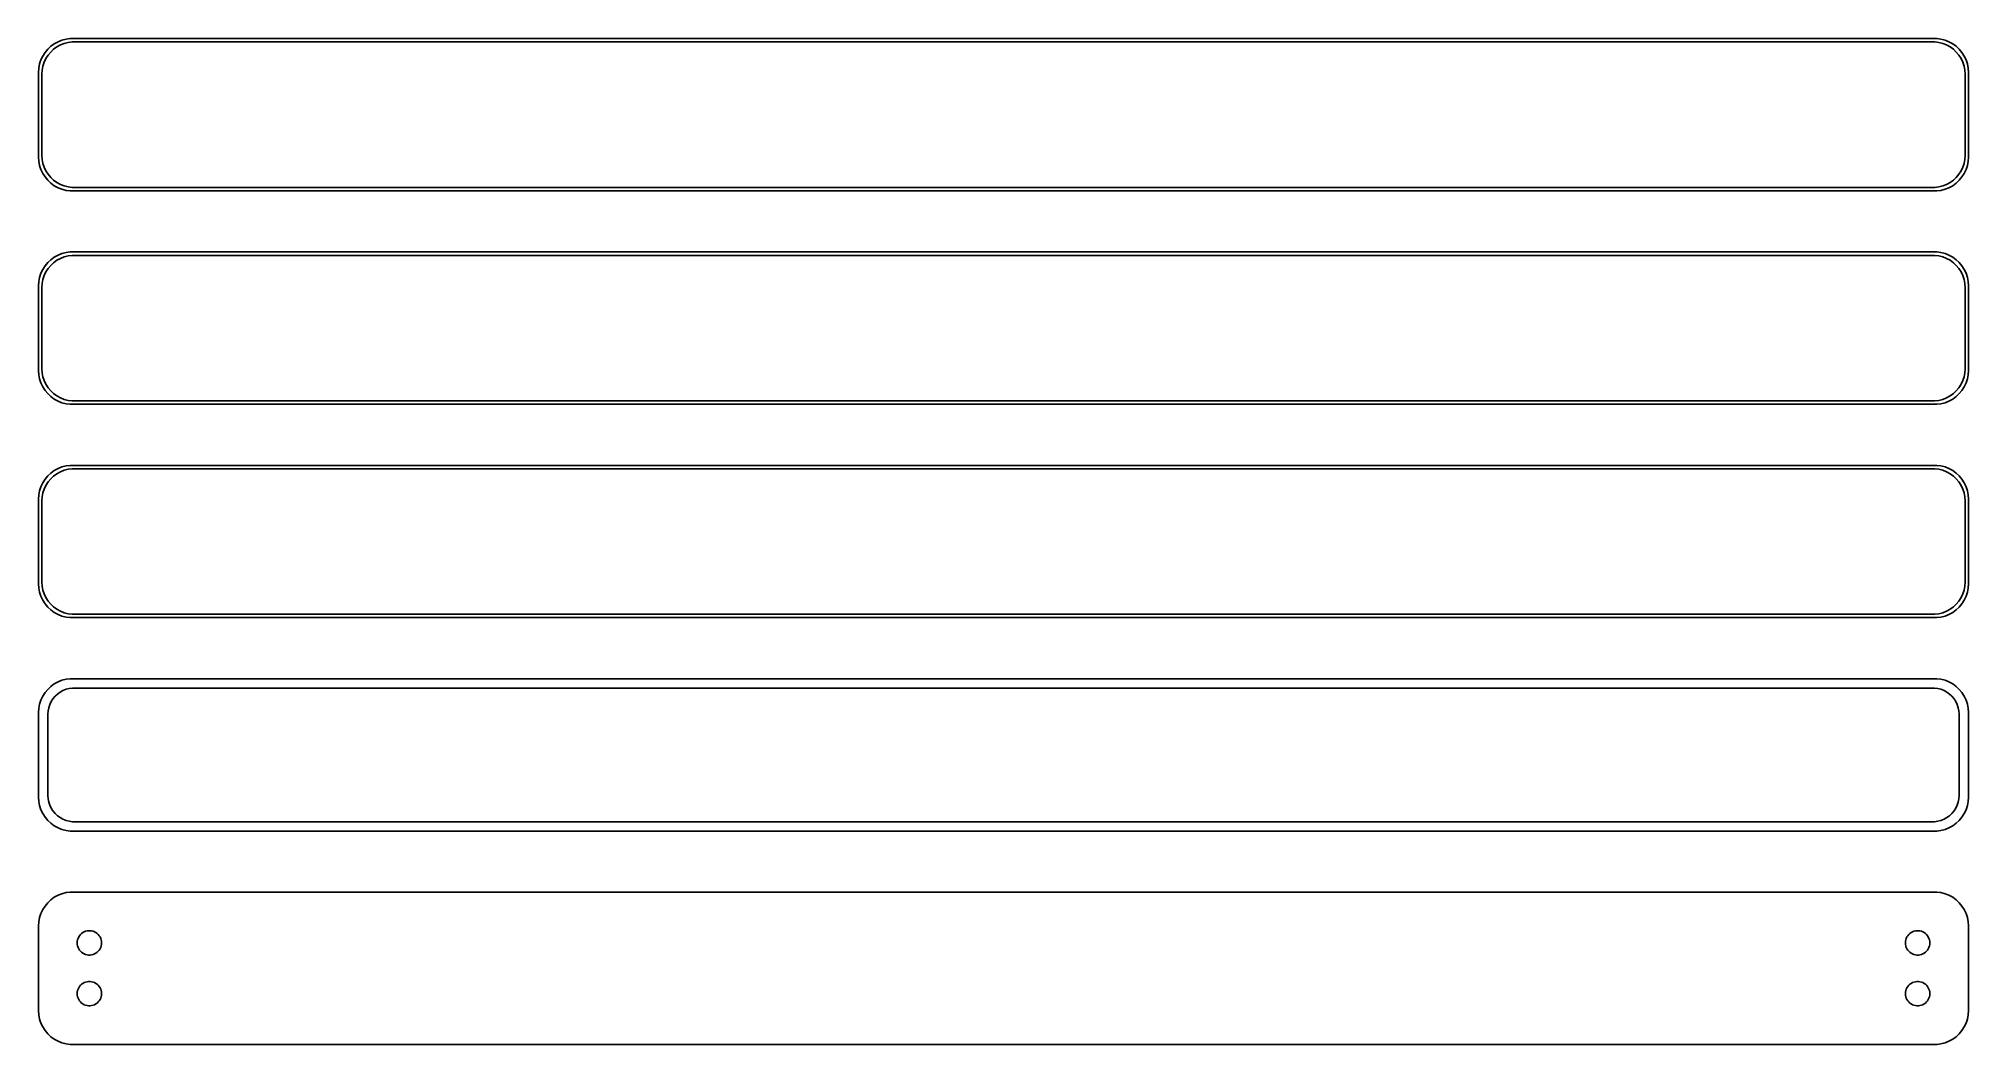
# Model space of a CAD drawing. Header units: metres. Extents: x -142 to 142, y 115 to 263.
import ezdxf

# ---------------------------------------------------------------- set-up
doc = ezdxf.new("R2010")
doc.units = ezdxf.units.M

msp = doc.modelspace()

# ---------------------------------------------------------------- linework, layer by layer
for p, q in [((-140.179, 262.472), (-140.687, 262.103)), ((-139.629, 262.774), (-140.179, 262.472)), ((-139.795, 262.011), (-139.272, 262.298)), ((-139.045, 263.005), (-139.629, 262.774)), ((-139.272, 262.298), (-138.718, 262.518)), ((-138.437, 263.161), (-139.045, 263.005)), ((-138.718, 262.518), (-138.14, 262.666)), ((-137.814, 263.24), (-138.437, 263.161)), ((-138.14, 262.666), (-137.548, 262.741)), ((137.814, 263.24), (-137.814, 263.24)), ((-137.548, 262.741), (137.548, 262.741)), ((137.548, 262.741), (138.14, 262.666)), ((138.437, 263.161), (137.814, 263.24)), ((138.14, 262.666), (138.718, 262.518)), ((139.045, 263.005), (138.437, 263.161)), ((138.718, 262.518), (139.272, 262.298)), ((139.629, 262.774), (139.045, 263.005)), ((139.272, 262.298), (139.795, 262.011)), ((140.179, 262.472), (139.629, 262.774)), ((140.687, 262.103), (140.179, 262.472)), ((-142.343, 259.493), (-142.461, 258.877)), ((-142.149, 260.091), (-142.343, 259.493)), ((-141.882, 260.659), (-142.149, 260.091)), ((-141.545, 261.189), (-141.882, 260.659)), ((-141.851, 259.181), (-141.666, 259.749)), ((-141.666, 259.749), (-141.412, 260.288)), ((-141.145, 261.673), (-141.545, 261.189)), ((-141.412, 260.288), (-141.093, 260.792)), ((-140.687, 262.103), (-141.145, 261.673)), ((-141.093, 260.792), (-140.713, 261.252)), ((-140.713, 261.252), (-140.278, 261.66)), ((-140.278, 261.66), (-139.795, 262.011)), ((139.795, 262.011), (140.278, 261.66)), ((140.278, 261.66), (140.713, 261.252)), ((141.145, 261.673), (140.687, 262.103)), ((140.713, 261.252), (141.093, 260.792)), ((141.093, 260.792), (141.412, 260.288)), ((141.545, 261.189), (141.145, 261.673)), ((141.412, 260.288), (141.666, 259.749)), ((141.882, 260.659), (141.545, 261.189)), ((141.666, 259.749), (141.851, 259.181)), ((142.149, 260.091), (141.882, 260.659)), ((142.343, 259.493), (142.149, 260.091)), ((142.461, 258.877), (142.343, 259.493)), ((-142.461, 258.877), (-142.5, 258.25)), ((-142.5, 258.25), (-142.5, 245.75)), ((-142, 258), (-141.963, 258.595)), ((-142, 246), (-142, 258)), ((-141.963, 258.595), (-141.851, 259.181)), ((141.851, 259.181), (141.963, 258.595)), ((141.963, 258.595), (142, 258)), ((142, 258), (142, 246)), ((142.5, 258.25), (142.461, 258.877)), ((142.5, 245.75), (142.5, 258.25)), ((-142.5, 245.75), (-142.461, 245.123)), ((-142.461, 245.123), (-142.343, 244.507)), ((-141.963, 245.405), (-142, 246)), ((-141.851, 244.819), (-141.963, 245.405)), ((141.963, 245.405), (141.851, 244.819)), ((142, 246), (141.963, 245.405)), ((142.343, 244.507), (142.461, 245.123)), ((142.461, 245.123), (142.5, 245.75)), ((-142.343, 244.507), (-142.149, 243.909)), ((-142.149, 243.909), (-141.882, 243.341)), ((-141.882, 243.341), (-141.545, 242.811)), ((-141.666, 244.251), (-141.851, 244.819)), ((-141.412, 243.712), (-141.666, 244.251)), ((-141.545, 242.811), (-141.145, 242.327)), ((-141.093, 243.208), (-141.412, 243.712)), ((-141.145, 242.327), (-140.687, 241.897)), ((-140.713, 242.748), (-141.093, 243.208)), ((-140.278, 242.34), (-140.713, 242.748)), ((-139.795, 241.989), (-140.278, 242.34)), ((140.278, 242.34), (139.795, 241.989)), ((140.713, 242.748), (140.278, 242.34)), ((140.687, 241.897), (141.145, 242.327)), ((141.093, 243.208), (140.713, 242.748)), ((141.412, 243.712), (141.093, 243.208)), ((141.145, 242.327), (141.545, 242.811)), ((141.666, 244.251), (141.412, 243.712)), ((141.545, 242.811), (141.882, 243.341)), ((141.851, 244.819), (141.666, 244.251)), ((141.882, 243.341), (142.149, 243.909)), ((142.149, 243.909), (142.343, 244.507)), ((-140.687, 241.897), (-140.179, 241.528)), ((-140.179, 241.528), (-139.629, 241.226)), ((-139.272, 241.702), (-139.795, 241.989)), ((-139.629, 241.226), (-139.045, 240.995)), ((-138.718, 241.482), (-139.272, 241.702)), ((-139.045, 240.995), (-138.437, 240.839)), ((-138.14, 241.334), (-138.718, 241.482)), ((-138.437, 240.839), (-137.814, 240.76)), ((-137.548, 241.259), (-138.14, 241.334)), ((-137.814, 240.76), (137.814, 240.76)), ((137.548, 241.259), (-137.548, 241.259)), ((138.14, 241.334), (137.548, 241.259)), ((137.814, 240.76), (138.437, 240.839)), ((138.718, 241.482), (138.14, 241.334)), ((138.437, 240.839), (139.045, 240.995)), ((139.272, 241.702), (138.718, 241.482)), ((139.045, 240.995), (139.629, 241.226)), ((139.795, 241.989), (139.272, 241.702)), ((139.629, 241.226), (140.179, 241.528)), ((140.179, 241.528), (140.687, 241.897)), ((-140.179, 230.972), (-140.687, 230.603)), ((-139.629, 231.274), (-140.179, 230.972)), ((-139.045, 231.505), (-139.629, 231.274)), ((-139.272, 230.798), (-138.718, 231.018)), ((-138.437, 231.661), (-139.045, 231.505)), ((-138.718, 231.018), (-138.14, 231.166)), ((-137.814, 231.74), (-138.437, 231.661)), ((-138.14, 231.166), (-137.548, 231.241)), ((137.814, 231.74), (-137.814, 231.74)), ((-137.548, 231.241), (137.548, 231.241)), ((137.548, 231.241), (138.14, 231.166)), ((138.437, 231.661), (137.814, 231.74)), ((138.14, 231.166), (138.718, 231.018)), ((139.045, 231.505), (138.437, 231.661)), ((138.718, 231.018), (139.272, 230.798)), ((139.629, 231.274), (139.045, 231.505)), ((140.179, 230.972), (139.629, 231.274)), ((140.687, 230.603), (140.179, 230.972)), ((-142.149, 228.591), (-142.343, 227.993)), ((-141.882, 229.159), (-142.149, 228.591)), ((-141.545, 229.689), (-141.882, 229.159)), ((-141.851, 227.681), (-141.666, 228.249)), ((-141.666, 228.249), (-141.412, 228.788)), ((-141.145, 230.173), (-141.545, 229.689)), ((-141.412, 228.788), (-141.093, 229.292)), ((-140.687, 230.603), (-141.145, 230.173)), ((-141.093, 229.292), (-140.713, 229.752)), ((-140.713, 229.752), (-140.278, 230.16)), ((-140.278, 230.16), (-139.795, 230.511)), ((-139.795, 230.511), (-139.272, 230.798)), ((139.272, 230.798), (139.795, 230.511)), ((139.795, 230.511), (140.278, 230.16)), ((140.278, 230.16), (140.713, 229.752)), ((141.145, 230.173), (140.687, 230.603)), ((140.713, 229.752), (141.093, 229.292)), ((141.093, 229.292), (141.412, 228.788)), ((141.545, 229.689), (141.145, 230.173)), ((141.412, 228.788), (141.666, 228.249)), ((141.882, 229.159), (141.545, 229.689)), ((141.666, 228.249), (141.851, 227.681)), ((142.149, 228.591), (141.882, 229.159)), ((142.343, 227.993), (142.149, 228.591)), ((-142.461, 227.377), (-142.5, 226.75)), ((-142.5, 226.75), (-142.5, 214.25)), ((-142.343, 227.993), (-142.461, 227.377)), ((-142, 226.5), (-141.963, 227.095)), ((-142, 214.5), (-142, 226.5)), ((-141.963, 227.095), (-141.851, 227.681)), ((141.851, 227.681), (141.963, 227.095)), ((141.963, 227.095), (142, 226.5)), ((142, 226.5), (142, 214.5)), ((142.461, 227.377), (142.343, 227.993)), ((142.5, 226.75), (142.461, 227.377)), ((142.5, 214.25), (142.5, 226.75)), ((-142.5, 214.25), (-142.461, 213.623)), ((-141.963, 213.905), (-142, 214.5)), ((-141.851, 213.319), (-141.963, 213.905)), ((141.963, 213.905), (141.851, 213.319)), ((142, 214.5), (141.963, 213.905)), ((142.461, 213.623), (142.5, 214.25)), ((-142.461, 213.623), (-142.343, 213.007)), ((-142.343, 213.007), (-142.149, 212.409)), ((-142.149, 212.409), (-141.882, 211.841)), ((-141.882, 211.841), (-141.545, 211.311)), ((-141.666, 212.751), (-141.851, 213.319)), ((-141.412, 212.212), (-141.666, 212.751)), ((-141.545, 211.311), (-141.145, 210.827)), ((-141.093, 211.708), (-141.412, 212.212)), ((-140.713, 211.248), (-141.093, 211.708)), ((-140.278, 210.84), (-140.713, 211.248)), ((140.713, 211.248), (140.278, 210.84)), ((141.093, 211.708), (140.713, 211.248)), ((141.412, 212.212), (141.093, 211.708)), ((141.145, 210.827), (141.545, 211.311)), ((141.666, 212.751), (141.412, 212.212)), ((141.545, 211.311), (141.882, 211.841)), ((141.851, 213.319), (141.666, 212.751)), ((141.882, 211.841), (142.149, 212.409)), ((142.149, 212.409), (142.343, 213.007)), ((142.343, 213.007), (142.461, 213.623)), ((-141.145, 210.827), (-140.687, 210.397)), ((-140.687, 210.397), (-140.179, 210.028)), ((-139.795, 210.489), (-140.278, 210.84)), ((-140.179, 210.028), (-139.629, 209.726)), ((-139.272, 210.202), (-139.795, 210.489)), ((-139.629, 209.726), (-139.045, 209.495)), ((-138.718, 209.982), (-139.272, 210.202)), ((-139.045, 209.495), (-138.437, 209.339)), ((-138.14, 209.834), (-138.718, 209.982)), ((-138.437, 209.339), (-137.814, 209.26)), ((-137.548, 209.759), (-138.14, 209.834)), ((-137.814, 209.26), (137.814, 209.26)), ((137.548, 209.759), (-137.548, 209.759)), ((138.14, 209.834), (137.548, 209.759)), ((137.814, 209.26), (138.437, 209.339)), ((138.718, 209.982), (138.14, 209.834)), ((138.437, 209.339), (139.045, 209.495)), ((139.272, 210.202), (138.718, 209.982)), ((139.045, 209.495), (139.629, 209.726)), ((139.795, 210.489), (139.272, 210.202)), ((139.629, 209.726), (140.179, 210.028)), ((140.278, 210.84), (139.795, 210.489)), ((140.179, 210.028), (140.687, 210.397)), ((140.687, 210.397), (141.145, 210.827)), ((-139.629, 199.774), (-140.179, 199.472)), ((-139.045, 200.005), (-139.629, 199.774)), ((-139.272, 199.298), (-138.718, 199.518)), ((-138.437, 200.161), (-139.045, 200.005)), ((-138.718, 199.518), (-138.14, 199.666)), ((-137.814, 200.24), (-138.437, 200.161)), ((-138.14, 199.666), (-137.548, 199.741)), ((137.814, 200.24), (-137.814, 200.24)), ((-137.548, 199.741), (137.548, 199.741)), ((137.548, 199.741), (138.14, 199.666)), ((138.437, 200.161), (137.814, 200.24)), ((138.14, 199.666), (138.718, 199.518)), ((139.045, 200.005), (138.437, 200.161)), ((138.718, 199.518), (139.272, 199.298)), ((139.629, 199.774), (139.045, 200.005)), ((140.179, 199.472), (139.629, 199.774)), ((-142.149, 197.091), (-142.343, 196.493)), ((-141.882, 197.659), (-142.149, 197.091)), ((-141.545, 198.189), (-141.882, 197.659)), ((-141.851, 196.181), (-141.666, 196.749)), ((-141.666, 196.749), (-141.412, 197.288)), ((-141.145, 198.673), (-141.545, 198.189)), ((-141.412, 197.288), (-141.093, 197.792)), ((-140.687, 199.103), (-141.145, 198.673)), ((-141.093, 197.792), (-140.713, 198.252)), ((-140.713, 198.252), (-140.278, 198.66)), ((-140.179, 199.472), (-140.687, 199.103)), ((-140.278, 198.66), (-139.795, 199.011)), ((-139.795, 199.011), (-139.272, 199.298)), ((139.272, 199.298), (139.795, 199.011)), ((139.795, 199.011), (140.278, 198.66)), ((140.687, 199.103), (140.179, 199.472)), ((140.278, 198.66), (140.713, 198.252)), ((141.145, 198.673), (140.687, 199.103)), ((140.713, 198.252), (141.093, 197.792)), ((141.093, 197.792), (141.412, 197.288)), ((141.545, 198.189), (141.145, 198.673)), ((141.412, 197.288), (141.666, 196.749)), ((141.882, 197.659), (141.545, 198.189)), ((141.666, 196.749), (141.851, 196.181)), ((142.149, 197.091), (141.882, 197.659)), ((142.343, 196.493), (142.149, 197.091)), ((-142.461, 195.877), (-142.5, 195.25)), ((-142.5, 195.25), (-142.5, 182.75)), ((-142.343, 196.493), (-142.461, 195.877)), ((-142, 195), (-141.963, 195.595)), ((-142, 183), (-142, 195)), ((-141.963, 195.595), (-141.851, 196.181)), ((141.851, 196.181), (141.963, 195.595)), ((141.963, 195.595), (142, 195)), ((142, 195), (142, 183)), ((142.461, 195.877), (142.343, 196.493)), ((142.5, 195.25), (142.461, 195.877)), ((142.5, 182.75), (142.5, 195.25)), ((-142.5, 182.75), (-142.461, 182.123)), ((-141.963, 182.405), (-142, 183)), ((-141.851, 181.819), (-141.963, 182.405)), ((141.963, 182.405), (141.851, 181.819)), ((142, 183), (141.963, 182.405)), ((142.461, 182.123), (142.5, 182.75)), ((-142.461, 182.123), (-142.343, 181.507)), ((-142.343, 181.507), (-142.149, 180.909)), ((-142.149, 180.909), (-141.882, 180.341)), ((-141.882, 180.341), (-141.545, 179.811)), ((-141.666, 181.251), (-141.851, 181.819)), ((-141.412, 180.712), (-141.666, 181.251)), ((-141.545, 179.811), (-141.145, 179.327)), ((-141.093, 180.208), (-141.412, 180.712)), ((-140.713, 179.748), (-141.093, 180.208)), ((-140.278, 179.34), (-140.713, 179.748)), ((140.713, 179.748), (140.278, 179.34)), ((141.093, 180.208), (140.713, 179.748)), ((141.412, 180.712), (141.093, 180.208)), ((141.145, 179.327), (141.545, 179.811)), ((141.666, 181.251), (141.412, 180.712)), ((141.545, 179.811), (141.882, 180.341)), ((141.851, 181.819), (141.666, 181.251)), ((141.882, 180.341), (142.149, 180.909)), ((142.149, 180.909), (142.343, 181.507)), ((142.343, 181.507), (142.461, 182.123)), ((-141.145, 179.327), (-140.687, 178.897)), ((-140.687, 178.897), (-140.179, 178.528)), ((-139.795, 178.989), (-140.278, 179.34)), ((-140.179, 178.528), (-139.629, 178.226)), ((-139.272, 178.702), (-139.795, 178.989)), ((-139.629, 178.226), (-139.045, 177.995)), ((-138.718, 178.482), (-139.272, 178.702)), ((-139.045, 177.995), (-138.437, 177.839)), ((-138.14, 178.334), (-138.718, 178.482)), ((-138.437, 177.839), (-137.814, 177.76)), ((-137.548, 178.259), (-138.14, 178.334)), ((-137.814, 177.76), (137.814, 177.76)), ((137.548, 178.259), (-137.548, 178.259)), ((138.14, 178.334), (137.548, 178.259)), ((137.814, 177.76), (138.437, 177.839)), ((138.718, 178.482), (138.14, 178.334)), ((138.437, 177.839), (139.045, 177.995)), ((139.272, 178.702), (138.718, 178.482)), ((139.045, 177.995), (139.629, 178.226)), ((139.795, 178.989), (139.272, 178.702)), ((139.629, 178.226), (140.179, 178.528)), ((140.278, 179.34), (139.795, 178.989)), ((140.179, 178.528), (140.687, 178.897)), ((140.687, 178.897), (141.145, 179.327)), ((-139.629, 168.274), (-140.179, 167.972)), ((-139.045, 168.505), (-139.629, 168.274)), ((-138.437, 168.661), (-139.045, 168.505)), ((-137.814, 168.74), (-138.437, 168.661)), ((137.814, 168.74), (-137.814, 168.74)), ((138.437, 168.661), (137.814, 168.74)), ((139.045, 168.505), (138.437, 168.661)), ((139.629, 168.274), (139.045, 168.505)), ((140.179, 167.972), (139.629, 168.274)), ((-142.149, 165.591), (-142.343, 164.993)), ((-141.882, 166.159), (-142.149, 165.591)), ((-141.545, 166.689), (-141.882, 166.159)), ((-141.145, 167.173), (-141.545, 166.689)), ((-140.687, 167.603), (-141.145, 167.173)), ((-140.848, 164.924), (-140.641, 165.364)), ((-140.179, 167.972), (-140.687, 167.603)), ((-140.641, 165.364), (-140.38, 165.774)), ((-140.38, 165.774), (-140.071, 166.149)), ((-140.071, 166.149), (-139.716, 166.481)), ((-139.716, 166.481), (-139.323, 166.767)), ((-139.323, 166.767), (-138.898, 167.001)), ((-138.898, 167.001), (-138.446, 167.18)), ((-138.446, 167.18), (-137.975, 167.301)), ((-137.975, 167.301), (-137.493, 167.362)), ((-137.493, 167.362), (137.493, 167.362)), ((137.493, 167.362), (137.975, 167.301)), ((137.975, 167.301), (138.446, 167.18)), ((138.446, 167.18), (138.898, 167.001)), ((138.898, 167.001), (139.323, 166.767)), ((139.323, 166.767), (139.716, 166.481)), ((139.716, 166.481), (140.071, 166.149)), ((140.071, 166.149), (140.38, 165.774)), ((140.687, 167.603), (140.179, 167.972)), ((140.38, 165.774), (140.641, 165.364)), ((140.641, 165.364), (140.848, 164.924)), ((141.145, 167.173), (140.687, 167.603)), ((141.545, 166.689), (141.145, 167.173)), ((141.882, 166.159), (141.545, 166.689)), ((142.149, 165.591), (141.882, 166.159)), ((142.343, 164.993), (142.149, 165.591)), ((-142.461, 164.377), (-142.5, 163.75)), ((-142.5, 163.75), (-142.5, 151.25)), ((-142.343, 164.993), (-142.461, 164.377)), ((-141.119, 163.5), (-141.089, 163.985)), ((-141.119, 151.5), (-141.119, 163.5)), ((-141.089, 163.985), (-140.998, 164.462)), ((-140.998, 164.462), (-140.848, 164.924)), ((140.848, 164.924), (140.998, 164.462)), ((140.998, 164.462), (141.089, 163.985)), ((141.089, 163.985), (141.119, 163.5)), ((141.119, 163.5), (141.119, 151.5)), ((142.461, 164.377), (142.343, 164.993)), ((142.5, 163.75), (142.461, 164.377)), ((142.5, 151.25), (142.5, 163.75)), ((-142.5, 151.25), (-142.461, 150.623)), ((-141.089, 151.015), (-141.119, 151.5)), ((141.119, 151.5), (141.089, 151.015)), ((142.461, 150.623), (142.5, 151.25)), ((-142.461, 150.623), (-142.343, 150.007)), ((-142.343, 150.007), (-142.149, 149.409)), ((-142.149, 149.409), (-141.882, 148.841)), ((-141.882, 148.841), (-141.545, 148.311)), ((-141.545, 148.311), (-141.145, 147.827)), ((-140.998, 150.538), (-141.089, 151.015)), ((-140.848, 150.076), (-140.998, 150.538)), ((-140.641, 149.636), (-140.848, 150.076)), ((-140.38, 149.226), (-140.641, 149.636)), ((-140.071, 148.851), (-140.38, 149.226)), ((-139.716, 148.519), (-140.071, 148.851)), ((-139.323, 148.233), (-139.716, 148.519)), ((-138.898, 147.999), (-139.323, 148.233)), ((139.323, 148.233), (138.898, 147.999)), ((139.716, 148.519), (139.323, 148.233)), ((140.071, 148.851), (139.716, 148.519)), ((140.38, 149.226), (140.071, 148.851)), ((140.641, 149.636), (140.38, 149.226)), ((140.848, 150.076), (140.641, 149.636)), ((140.998, 150.538), (140.848, 150.076)), ((141.089, 151.015), (140.998, 150.538)), ((141.145, 147.827), (141.545, 148.311)), ((141.545, 148.311), (141.882, 148.841)), ((141.882, 148.841), (142.149, 149.409)), ((142.149, 149.409), (142.343, 150.007)), ((142.343, 150.007), (142.461, 150.623)), ((-141.145, 147.827), (-140.687, 147.397)), ((-140.687, 147.397), (-140.179, 147.028)), ((-140.179, 147.028), (-139.629, 146.726)), ((-139.629, 146.726), (-139.045, 146.495)), ((-139.045, 146.495), (-138.437, 146.339)), ((-138.446, 147.82), (-138.898, 147.999)), ((-137.975, 147.699), (-138.446, 147.82)), ((-138.437, 146.339), (-137.814, 146.26)), ((-137.493, 147.638), (-137.975, 147.699)), ((-137.814, 146.26), (137.814, 146.26)), ((137.493, 147.638), (-137.493, 147.638)), ((137.975, 147.699), (137.493, 147.638)), ((137.814, 146.26), (138.437, 146.339)), ((138.446, 147.82), (137.975, 147.699)), ((138.437, 146.339), (139.045, 146.495)), ((138.898, 147.999), (138.446, 147.82)), ((139.045, 146.495), (139.629, 146.726)), ((139.629, 146.726), (140.179, 147.028)), ((140.179, 147.028), (140.687, 147.397)), ((140.687, 147.397), (141.145, 147.827)), ((-139.045, 137.005), (-139.629, 136.774)), ((-138.437, 137.161), (-139.045, 137.005)), ((-137.814, 137.24), (-138.437, 137.161)), ((137.814, 137.24), (-137.814, 137.24)), ((138.437, 137.161), (137.814, 137.24)), ((139.045, 137.005), (138.437, 137.161)), ((139.629, 136.774), (139.045, 137.005)), ((-142.149, 134.091), (-142.343, 133.493)), ((-141.882, 134.659), (-142.149, 134.091)), ((-141.545, 135.189), (-141.882, 134.659)), ((-141.145, 135.673), (-141.545, 135.189)), ((-140.687, 136.103), (-141.145, 135.673)), ((-140.179, 136.472), (-140.687, 136.103)), ((-139.629, 136.774), (-140.179, 136.472)), ((140.179, 136.472), (139.629, 136.774)), ((140.687, 136.103), (140.179, 136.472)), ((141.145, 135.673), (140.687, 136.103)), ((141.545, 135.189), (141.145, 135.673)), ((141.882, 134.659), (141.545, 135.189)), ((142.149, 134.091), (141.882, 134.659)), ((142.343, 133.493), (142.149, 134.091)), ((-142.461, 132.877), (-142.5, 132.25)), ((-142.5, 132.25), (-142.5, 119.75)), ((-142.343, 133.493), (-142.461, 132.877)), ((-136.312, 130.982), (-136.147, 131.137)), ((-136.147, 131.137), (-135.964, 131.27)), ((-135.964, 131.27), (-135.766, 131.379)), ((-135.766, 131.379), (-135.556, 131.462)), ((-135.556, 131.462), (-135.337, 131.518)), ((-135.337, 131.518), (-135.113, 131.546)), ((-135.113, 131.546), (-134.887, 131.546)), ((-134.887, 131.546), (-134.663, 131.518)), ((-134.663, 131.518), (-134.444, 131.462)), ((-134.444, 131.462), (-134.234, 131.379)), ((-134.234, 131.379), (-134.036, 131.27)), ((-134.036, 131.27), (-133.853, 131.137)), ((-133.853, 131.137), (-133.688, 130.982)), ((133.688, 130.982), (133.853, 131.137)), ((133.853, 131.137), (134.036, 131.27)), ((134.036, 131.27), (134.234, 131.379)), ((134.234, 131.379), (134.444, 131.462)), ((134.444, 131.462), (134.663, 131.518)), ((134.663, 131.518), (134.887, 131.546)), ((134.887, 131.546), (135.113, 131.546)), ((135.113, 131.546), (135.337, 131.518)), ((135.337, 131.518), (135.556, 131.462)), ((135.556, 131.462), (135.766, 131.379)), ((135.766, 131.379), (135.964, 131.27)), ((135.964, 131.27), (136.147, 131.137)), ((136.147, 131.137), (136.312, 130.982)), ((142.461, 132.877), (142.343, 133.493)), ((142.5, 132.25), (142.461, 132.877)), ((142.5, 119.75), (142.5, 132.25)), ((-136.8, 129.75), (-136.786, 129.976)), ((-136.786, 129.524), (-136.8, 129.75)), ((-136.786, 129.976), (-136.743, 130.198)), ((-136.743, 129.302), (-136.786, 129.524)), ((-136.743, 130.198), (-136.674, 130.413)), ((-136.674, 129.087), (-136.743, 129.302)), ((-136.674, 130.413), (-136.577, 130.617)), ((-136.577, 128.883), (-136.674, 129.087)), ((-136.577, 130.617), (-136.456, 130.808)), ((-136.456, 128.692), (-136.577, 128.883)), ((-136.456, 130.808), (-136.312, 130.982)), ((-136.312, 128.518), (-136.456, 128.692)), ((-136.147, 128.363), (-136.312, 128.518)), ((-135.964, 128.23), (-136.147, 128.363)), ((-133.853, 128.363), (-134.036, 128.23)), ((-133.688, 128.518), (-133.853, 128.363)), ((-133.688, 130.982), (-133.544, 130.808)), ((-133.544, 128.692), (-133.688, 128.518)), ((-133.544, 130.808), (-133.423, 130.617)), ((-133.423, 128.883), (-133.544, 128.692)), ((-133.423, 130.617), (-133.326, 130.413)), ((-133.326, 129.087), (-133.423, 128.883)), ((-133.326, 130.413), (-133.257, 130.198)), ((-133.257, 129.302), (-133.326, 129.087)), ((-133.257, 130.198), (-133.214, 129.976)), ((-133.214, 129.524), (-133.257, 129.302)), ((-133.214, 129.976), (-133.2, 129.75)), ((-133.2, 129.75), (-133.214, 129.524)), ((133.2, 129.75), (133.214, 129.976)), ((133.214, 129.524), (133.2, 129.75)), ((133.214, 129.976), (133.257, 130.198)), ((133.257, 129.302), (133.214, 129.524)), ((133.257, 130.198), (133.326, 130.413)), ((133.326, 129.087), (133.257, 129.302)), ((133.326, 130.413), (133.423, 130.617)), ((133.423, 128.883), (133.326, 129.087)), ((133.423, 130.617), (133.544, 130.808)), ((133.544, 128.692), (133.423, 128.883)), ((133.544, 130.808), (133.688, 130.982)), ((133.688, 128.518), (133.544, 128.692)), ((133.853, 128.363), (133.688, 128.518)), ((134.036, 128.23), (133.853, 128.363)), ((136.147, 128.363), (135.964, 128.23)), ((136.312, 128.518), (136.147, 128.363)), ((136.312, 130.982), (136.456, 130.808)), ((136.456, 128.692), (136.312, 128.518)), ((136.456, 130.808), (136.577, 130.617)), ((136.577, 128.883), (136.456, 128.692)), ((136.577, 130.617), (136.674, 130.413)), ((136.674, 129.087), (136.577, 128.883)), ((136.674, 130.413), (136.743, 130.198)), ((136.743, 129.302), (136.674, 129.087)), ((136.743, 130.198), (136.786, 129.976)), ((136.786, 129.524), (136.743, 129.302)), ((136.786, 129.976), (136.8, 129.75)), ((136.8, 129.75), (136.786, 129.524)), ((-135.766, 128.121), (-135.964, 128.23)), ((-135.556, 128.038), (-135.766, 128.121)), ((-135.337, 127.982), (-135.556, 128.038)), ((-135.113, 127.954), (-135.337, 127.982)), ((-134.887, 127.954), (-135.113, 127.954)), ((-134.663, 127.982), (-134.887, 127.954)), ((-134.444, 128.038), (-134.663, 127.982)), ((-134.234, 128.121), (-134.444, 128.038)), ((-134.036, 128.23), (-134.234, 128.121)), ((134.234, 128.121), (134.036, 128.23)), ((134.444, 128.038), (134.234, 128.121)), ((134.663, 127.982), (134.444, 128.038)), ((134.887, 127.954), (134.663, 127.982)), ((135.113, 127.954), (134.887, 127.954)), ((135.337, 127.982), (135.113, 127.954)), ((135.556, 128.038), (135.337, 127.982)), ((135.766, 128.121), (135.556, 128.038)), ((135.964, 128.23), (135.766, 128.121)), ((-136.786, 122.476), (-136.743, 122.698)), ((-136.743, 122.698), (-136.674, 122.913)), ((-136.674, 122.913), (-136.577, 123.117)), ((-136.577, 123.117), (-136.456, 123.308)), ((-136.456, 123.308), (-136.312, 123.482)), ((-136.312, 123.482), (-136.147, 123.637)), ((-136.147, 123.637), (-135.964, 123.77)), ((-135.964, 123.77), (-135.766, 123.879)), ((-135.766, 123.879), (-135.556, 123.962)), ((-135.556, 123.962), (-135.337, 124.018)), ((-135.337, 124.018), (-135.113, 124.046)), ((-135.113, 124.046), (-134.887, 124.046)), ((-134.887, 124.046), (-134.663, 124.018)), ((-134.663, 124.018), (-134.444, 123.962)), ((-134.444, 123.962), (-134.234, 123.879)), ((-134.234, 123.879), (-134.036, 123.77)), ((-134.036, 123.77), (-133.853, 123.637)), ((-133.853, 123.637), (-133.688, 123.482)), ((-133.688, 123.482), (-133.544, 123.308)), ((-133.544, 123.308), (-133.423, 123.117)), ((-133.423, 123.117), (-133.326, 122.913)), ((-133.326, 122.913), (-133.257, 122.698)), ((-133.257, 122.698), (-133.214, 122.476)), ((133.214, 122.476), (133.257, 122.698)), ((133.257, 122.698), (133.326, 122.913)), ((133.326, 122.913), (133.423, 123.117)), ((133.423, 123.117), (133.544, 123.308)), ((133.544, 123.308), (133.688, 123.482)), ((133.688, 123.482), (133.853, 123.637)), ((133.853, 123.637), (134.036, 123.77)), ((134.036, 123.77), (134.234, 123.879)), ((134.234, 123.879), (134.444, 123.962)), ((134.444, 123.962), (134.663, 124.018)), ((134.663, 124.018), (134.887, 124.046)), ((134.887, 124.046), (135.113, 124.046)), ((135.113, 124.046), (135.337, 124.018)), ((135.337, 124.018), (135.556, 123.962)), ((135.556, 123.962), (135.766, 123.879)), ((135.766, 123.879), (135.964, 123.77)), ((135.964, 123.77), (136.147, 123.637)), ((136.147, 123.637), (136.312, 123.482)), ((136.312, 123.482), (136.456, 123.308)), ((136.456, 123.308), (136.577, 123.117)), ((136.577, 123.117), (136.674, 122.913)), ((136.674, 122.913), (136.743, 122.698)), ((136.743, 122.698), (136.786, 122.476)), ((-142.5, 119.75), (-142.461, 119.123)), ((-136.8, 122.25), (-136.786, 122.476)), ((-136.786, 122.024), (-136.8, 122.25)), ((-136.743, 121.802), (-136.786, 122.024)), ((-136.674, 121.587), (-136.743, 121.802)), ((-136.577, 121.383), (-136.674, 121.587)), ((-136.456, 121.192), (-136.577, 121.383)), ((-136.312, 121.018), (-136.456, 121.192)), ((-136.147, 120.863), (-136.312, 121.018)), ((-135.964, 120.73), (-136.147, 120.863)), ((-135.766, 120.621), (-135.964, 120.73)), ((-135.556, 120.538), (-135.766, 120.621)), ((-135.337, 120.482), (-135.556, 120.538)), ((-135.113, 120.454), (-135.337, 120.482)), ((-134.887, 120.454), (-135.113, 120.454)), ((-134.663, 120.482), (-134.887, 120.454)), ((-134.444, 120.538), (-134.663, 120.482)), ((-134.234, 120.621), (-134.444, 120.538)), ((-134.036, 120.73), (-134.234, 120.621)), ((-133.853, 120.863), (-134.036, 120.73)), ((-133.688, 121.018), (-133.853, 120.863)), ((-133.544, 121.192), (-133.688, 121.018)), ((-133.423, 121.383), (-133.544, 121.192)), ((-133.326, 121.587), (-133.423, 121.383)), ((-133.257, 121.802), (-133.326, 121.587)), ((-133.214, 122.024), (-133.257, 121.802)), ((-133.214, 122.476), (-133.2, 122.25)), ((-133.2, 122.25), (-133.214, 122.024)), ((133.2, 122.25), (133.214, 122.476)), ((133.214, 122.024), (133.2, 122.25)), ((133.257, 121.802), (133.214, 122.024)), ((133.326, 121.587), (133.257, 121.802)), ((133.423, 121.383), (133.326, 121.587)), ((133.544, 121.192), (133.423, 121.383)), ((133.688, 121.018), (133.544, 121.192)), ((133.853, 120.863), (133.688, 121.018)), ((134.036, 120.73), (133.853, 120.863)), ((134.234, 120.621), (134.036, 120.73)), ((134.444, 120.538), (134.234, 120.621)), ((134.663, 120.482), (134.444, 120.538)), ((134.887, 120.454), (134.663, 120.482)), ((135.113, 120.454), (134.887, 120.454)), ((135.337, 120.482), (135.113, 120.454)), ((135.556, 120.538), (135.337, 120.482)), ((135.766, 120.621), (135.556, 120.538)), ((135.964, 120.73), (135.766, 120.621)), ((136.147, 120.863), (135.964, 120.73)), ((136.312, 121.018), (136.147, 120.863)), ((136.456, 121.192), (136.312, 121.018)), ((136.577, 121.383), (136.456, 121.192)), ((136.674, 121.587), (136.577, 121.383)), ((136.743, 121.802), (136.674, 121.587)), ((136.786, 122.024), (136.743, 121.802)), ((136.786, 122.476), (136.8, 122.25)), ((136.8, 122.25), (136.786, 122.024)), ((142.461, 119.123), (142.5, 119.75)), ((-142.461, 119.123), (-142.343, 118.507)), ((-142.343, 118.507), (-142.149, 117.909)), ((-142.149, 117.909), (-141.882, 117.341)), ((-141.882, 117.341), (-141.545, 116.811)), ((141.545, 116.811), (141.882, 117.341)), ((141.882, 117.341), (142.149, 117.909)), ((142.149, 117.909), (142.343, 118.507)), ((142.343, 118.507), (142.461, 119.123)), ((-141.545, 116.811), (-141.145, 116.327)), ((-141.145, 116.327), (-140.687, 115.897)), ((-140.687, 115.897), (-140.179, 115.528)), ((-140.179, 115.528), (-139.629, 115.226)), ((-139.629, 115.226), (-139.045, 114.995)), ((-139.045, 114.995), (-138.437, 114.839)), ((-138.437, 114.839), (-137.814, 114.76)), ((-137.814, 114.76), (137.814, 114.76)), ((137.814, 114.76), (138.437, 114.839)), ((138.437, 114.839), (139.045, 114.995)), ((139.045, 114.995), (139.629, 115.226)), ((139.629, 115.226), (140.179, 115.528)), ((140.179, 115.528), (140.687, 115.897)), ((140.687, 115.897), (141.145, 116.327)), ((141.145, 116.327), (141.545, 116.811))]:
    msp.add_line(p, q)

doc.saveas('drawing.dxf')
